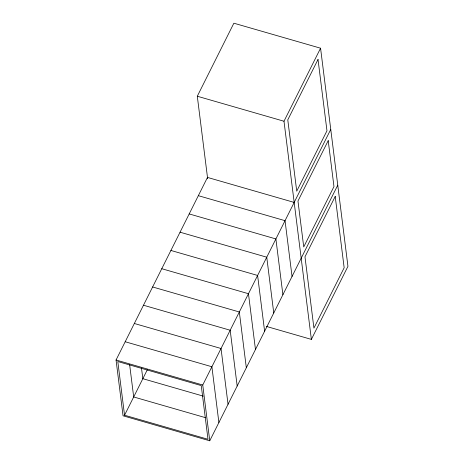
<?xml version="1.0" encoding="UTF-8"?>
<svg xmlns="http://www.w3.org/2000/svg" width="464" height="464" viewBox="0 0 464 464"><rect width="100%" height="100%" fill="white"/><g stroke="black" fill="none" stroke-linecap="round" stroke-linejoin="round"><path stroke-width="0.7" d="M207.657 178.762L197.299 96.234L233.868 23.2L320.566 48.204L347.948 266.353L311.373 339.393L266.29 326.389M337.757 185.171L209.751 440.8L123.053 415.796L116.052 360.006L207.483 177.416L294.182 202.42M124.549 415.222L117.81 361.526L201.254 385.59L207.994 439.286L124.549 415.222L147.326 369.733M311.373 339.393L283.991 121.237L320.566 48.204M209.751 440.8L202.751 385.01L330.757 129.386M197.299 96.234L283.991 121.237M198.343 195.675L285.041 220.678L292.042 276.469M189.202 213.933L275.894 238.937L282.901 294.727M180.055 232.197L266.754 257.195L273.754 312.985M170.914 250.456L257.607 275.454L264.613 331.244M161.768 268.714L248.466 293.718L255.467 349.502M152.627 286.972L239.32 311.976L246.326 367.766M143.48 305.231L230.179 330.235L237.179 386.025M134.34 323.489L221.032 348.493L228.039 404.283M125.193 341.748L211.891 366.751L218.892 422.542M116.052 360.006L202.751 385.01M203.331 396.146L142.837 378.699L141.485 367.964M205.314 417.617L133.69 396.964L129.647 364.745M318.02 59.467L287.779 119.851L296.734 191.156L326.969 130.773L318.02 59.467M328.21 140.65L297.969 201.034L303.734 246.941L333.97 186.563L328.21 140.65M335.211 196.44L304.976 256.818L313.925 328.123L344.16 267.745L335.211 196.44"/></g></svg>
